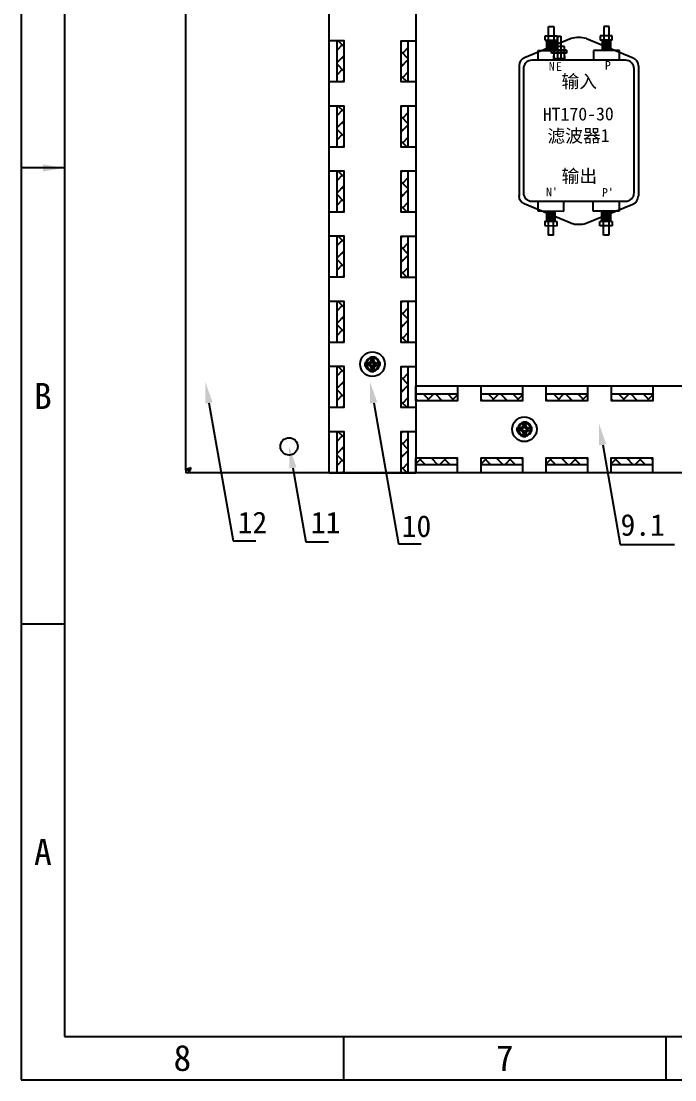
# Model space of a CAD drawing. Header units: millimetres. Extents: x 547 to 2149, y 622 to 1790.
# Drawn here: x 1524.7 to 1599.9, y 1580.2 to 1702.1 of the extents above; entities that cross this region are included whole.
import ezdxf

# ---------------------------------------------------------------- set-up
doc = ezdxf.new("R2010")
doc.units = ezdxf.units.MM
for name, color, linetype in [('中文标注', 3, 'Continuous'), ('仅图框使用', 7, 'Continuous'), ('元器件与线路', 7, 'Continuous'), ('英文数字标注', 3, 'Continuous')]:
    doc.layers.add(name, color=color, linetype=linetype)
doc.styles.get("Standard").update_dxf_attribs({"font": 'txt', "bigfont": 'gbcbig.shx'})
doc.styles.add('宋体', font='')
doc.styles.get('宋体').set_extended_font_data('宋体')
doc.dimstyles.new('ISO-25', dxfattribs={"dimtxt": 2.5, "dimasz": 2.5, "dimexe": 1.25, "dimexo": 0.625, "dimtad": 1, "dimtxsty": 'Standard', "dimcen": 2.5, "dimadec": 0, "dimazin": 0, "dimtfac": 1, "dimtmove": 0, "dimatfit": 3, "dimfxl": 0, "dimarcsym": 0})

msp = doc.modelspace()

# ---------------------------------------------------------------- hatches: boundary and pattern name
at = {"layer": '元器件与线路'}
h = msp.add_hatch(dxfattribs=at)
h.set_pattern_fill('AR-HBONE', color=256, scale=0.25, angle=90, style=0)
h.set_pattern_definition([(135, (1683.9885, 2125.7282), (-1.4142136, -3e-14), [3, -1]), (225, (1683.2814, 2126.4353), (-1.4142136, -3e-14), [3, -1])])
h.paths.add_polyline_path([(1561.05, 1699.85), (1561.05, 1695.09), (1561.84, 1695.09), (1561.84, 1699.85)])
h = msp.add_hatch(dxfattribs=at)
h.set_pattern_fill('AR-HBONE', color=256, scale=0.25, angle=270, style=0)
h.set_pattern_definition([(315, (1446.2778, 1269.1993), (1.4142136, 3e-14), [3, -1]), (45, (1446.9849, 1268.4921), (1.4142136, 3e-14), [3, -1])])
h.paths.add_polyline_path([(1568.43, 1695.08), (1569.22, 1695.08), (1569.22, 1699.83), (1568.43, 1699.83)])
h = msp.add_hatch(color=256, dxfattribs=at)
h.paths.add_polyline_path([(1585.2, 1698.93), (1585.2, 1699.88), (1585.71, 1699.88), (1586.2, 1699.88), (1586.2, 1699.34)])
h.paths.add_polyline_path([(1585.2, 1698.69), (1585.2, 1698.93), (1586.2, 1699.34), (1586.2, 1698.69)])
h = msp.add_hatch(color=256, dxfattribs=at)
h.paths.add_polyline_path([(1592.57, 1698.93), (1592.57, 1699.88), (1592.05, 1699.88), (1591.57, 1699.88), (1591.57, 1699.34)])
h.paths.add_polyline_path([(1592.57, 1698.69), (1592.57, 1698.93), (1591.57, 1699.34), (1591.57, 1698.69)])
h = msp.add_hatch(color=256, dxfattribs=at)
h.paths.add_polyline_path([(1587.24, 1698.73), (1587.24, 1698.38), (1587.46, 1698.38), (1587.46, 1698.73)])
h.paths.add_polyline_path([(1586.82, 1698.69), (1586.82, 1698.38), (1587.2, 1698.38), (1587.2, 1698.69)])
h.paths.add_polyline_path([(1586.82, 1698.38), (1586.82, 1698.69), (1586.45, 1698.69), (1586.45, 1698.38)])
h.paths.add_polyline_path([(1586.45, 1698.38), (1586.45, 1698.69), (1586.03, 1698.69), (1586.03, 1698.38)])
h.paths.add_polyline_path([(1586.03, 1698.38), (1586.03, 1698.69), (1585.75, 1698.69), (1585.74, 1698.38)])
h = msp.add_hatch(color=256, dxfattribs=at)
h.paths.add_polyline_path([(1587.24, 1697.73), (1587, 1697.73), (1587, 1697.59), (1587.24, 1697.59)])
h.paths.add_polyline_path([(1587, 1697.73), (1586.27, 1697.73), (1586.27, 1697.59), (1587, 1697.59)])
h.paths.add_polyline_path([(1586.03, 1697.73), (1586.03, 1697.59), (1586.27, 1697.59), (1586.27, 1697.73)])
h = msp.add_hatch(dxfattribs=at)
h.set_pattern_fill('AR-HBONE', color=256, scale=0.25, angle=90, style=0)
h.set_pattern_definition([(135, (1683.9885, 2118.2282), (-1.4142136, -3e-14), [3, -1]), (225, (1683.2814, 2118.9353), (-1.4142136, -3e-14), [3, -1])])
h.paths.add_polyline_path([(1561.05, 1692.35), (1561.05, 1687.59), (1561.84, 1687.59), (1561.84, 1692.35)])
h = msp.add_hatch(dxfattribs=at)
h.set_pattern_fill('AR-HBONE', color=256, scale=0.25, angle=270, style=0)
h.set_pattern_definition([(315, (1446.2778, 1261.6993), (1.4142136, 3e-14), [3, -1]), (45, (1446.9849, 1260.9921), (1.4142136, 3e-14), [3, -1])])
h.paths.add_polyline_path([(1568.43, 1687.58), (1569.22, 1687.58), (1569.22, 1692.33), (1568.43, 1692.33)])
h = msp.add_hatch(dxfattribs=at)
h.set_pattern_fill('AR-HBONE', color=256, scale=0.25, angle=90, style=0)
h.set_pattern_definition([(135, (1683.9885, 2110.7282), (-1.4142136, -3e-14), [3, -1]), (225, (1683.2814, 2111.4353), (-1.4142136, -3e-14), [3, -1])])
h.paths.add_polyline_path([(1561.05, 1684.85), (1561.05, 1680.09), (1561.84, 1680.09), (1561.84, 1684.85)])
h = msp.add_hatch(dxfattribs=at)
h.set_pattern_fill('AR-HBONE', color=256, scale=0.25, angle=270, style=0)
h.set_pattern_definition([(315, (1446.2778, 1254.1993), (1.4142136, 3e-14), [3, -1]), (45, (1446.9849, 1253.4921), (1.4142136, 3e-14), [3, -1])])
h.paths.add_polyline_path([(1568.43, 1680.08), (1569.22, 1680.08), (1569.22, 1684.83), (1568.43, 1684.83)])
h = msp.add_hatch(color=256, dxfattribs=at)
h.paths.add_polyline_path([(1585.17, 1679.99), (1585.17, 1679.04), (1585.69, 1679.04), (1586.17, 1679.03), (1586.17, 1679.58)])
h.paths.add_polyline_path([(1585.17, 1680.23), (1585.17, 1679.99), (1586.17, 1679.58), (1586.17, 1680.23)])
h = msp.add_hatch(color=256, dxfattribs=at)
h.paths.add_polyline_path([(1592.55, 1679.97), (1591.55, 1679.56), (1591.54, 1679.02), (1592.03, 1679.02), (1592.54, 1679.02)])
h.paths.add_polyline_path([(1591.55, 1679.56), (1592.55, 1679.97), (1592.55, 1680.21), (1591.55, 1680.21)])
h = msp.add_hatch(dxfattribs=at)
h.set_pattern_fill('AR-HBONE', color=256, scale=0.25, angle=90, style=0)
h.set_pattern_definition([(135, (1683.9885, 2103.2282), (-1.4142136, -3e-14), [3, -1]), (225, (1683.2814, 2103.9353), (-1.4142136, -3e-14), [3, -1])])
h.paths.add_polyline_path([(1561.05, 1677.35), (1561.05, 1672.59), (1561.84, 1672.59), (1561.84, 1677.35)])
h = msp.add_hatch(dxfattribs=at)
h.set_pattern_fill('AR-HBONE', color=256, scale=0.25, angle=270, style=0)
h.set_pattern_definition([(315, (1446.2778, 1246.6993), (1.4142136, 3e-14), [3, -1]), (45, (1446.9849, 1245.9921), (1.4142136, 3e-14), [3, -1])])
h.paths.add_polyline_path([(1568.43, 1672.58), (1569.22, 1672.58), (1569.22, 1677.33), (1568.43, 1677.33)])
h = msp.add_hatch(dxfattribs=at)
h.set_pattern_fill('AR-HBONE', color=256, scale=0.25, angle=90, style=0)
h.set_pattern_definition([(135, (1683.9885, 2095.7282), (-1.4142136, -3e-14), [3, -1]), (225, (1683.2814, 2096.4353), (-1.4142136, -3e-14), [3, -1])])
h.paths.add_polyline_path([(1561.05, 1669.85), (1561.05, 1665.09), (1561.84, 1665.09), (1561.84, 1669.85)])
h = msp.add_hatch(dxfattribs=at)
h.set_pattern_fill('AR-HBONE', color=256, scale=0.25, angle=270, style=0)
h.set_pattern_definition([(315, (1446.2778, 1239.1993), (1.4142136, 3e-14), [3, -1]), (45, (1446.9849, 1238.4921), (1.4142136, 3e-14), [3, -1])])
h.paths.add_polyline_path([(1568.43, 1665.08), (1569.22, 1665.08), (1569.22, 1669.83), (1568.43, 1669.83)])
h = msp.add_hatch(dxfattribs=at)
h.set_pattern_fill('AR-HBONE', color=256, scale=0.25, angle=90, style=0)
h.set_pattern_definition([(135, (1683.9885, 2088.2282), (-1.4142136, -3e-14), [3, -1]), (225, (1683.2814, 2088.9353), (-1.4142136, -3e-14), [3, -1])])
h.paths.add_polyline_path([(1561.05, 1662.35), (1561.05, 1657.59), (1561.84, 1657.59), (1561.84, 1662.35)])
h = msp.add_hatch(dxfattribs=at)
h.set_pattern_fill('AR-HBONE', color=256, scale=0.25, angle=270, style=0)
h.set_pattern_definition([(315, (1446.2778, 1231.6993), (1.4142136, 3e-14), [3, -1]), (45, (1446.9849, 1230.9921), (1.4142136, 3e-14), [3, -1])])
h.paths.add_polyline_path([(1568.43, 1657.58), (1569.22, 1657.58), (1569.22, 1662.33), (1568.43, 1662.33)])
h = msp.add_hatch(dxfattribs=at)
h.set_pattern_fill('AR-HBONE', color=256, scale=0.25, style=0)
h.set_pattern_definition([(45, (2000.7844, 1536.2299), (1e-16, 1.4142136), [3, -1]), (135, (2001.4915, 1536.937), (1e-16, 1.4142136), [3, -1])])
h.paths.add_polyline_path([(1574.91, 1659.17), (1570.15, 1659.17), (1570.15, 1658.38), (1574.91, 1658.38)])
h = msp.add_hatch(dxfattribs=at)
h.set_pattern_fill('AR-HBONE', color=256, scale=0.25, style=0)
h.set_pattern_definition([(45, (2008.2844, 1536.2299), (1e-16, 1.4142136), [3, -1]), (135, (2008.9915, 1536.937), (1e-16, 1.4142136), [3, -1])])
h.paths.add_polyline_path([(1582.41, 1659.17), (1577.65, 1659.17), (1577.65, 1658.38), (1582.41, 1658.38)])
h = msp.add_hatch(dxfattribs=at)
h.set_pattern_fill('AR-HBONE', color=256, scale=0.25, style=0)
h.set_pattern_definition([(45, (2015.7844, 1536.2299), (1e-16, 1.4142136), [3, -1]), (135, (2016.4915, 1536.937), (1e-16, 1.4142136), [3, -1])])
h.paths.add_polyline_path([(1589.91, 1659.17), (1585.15, 1659.17), (1585.15, 1658.38), (1589.91, 1658.38)])
h = msp.add_hatch(dxfattribs=at)
h.set_pattern_fill('AR-HBONE', color=256, scale=0.25, style=0)
h.set_pattern_definition([(45, (2023.2844, 1536.2299), (1e-16, 1.4142136), [3, -1]), (135, (2023.9915, 1536.937), (1e-16, 1.4142136), [3, -1])])
h.paths.add_polyline_path([(1597.41, 1659.17), (1592.65, 1659.17), (1592.65, 1658.38), (1597.41, 1658.38)])
h = msp.add_hatch(dxfattribs=at)
h.set_pattern_fill('AR-HBONE', color=256, scale=0.25, angle=90, style=0)
h.set_pattern_definition([(135, (1683.9885, 2080.7282), (-1.4142136, -3e-14), [3, -1]), (225, (1683.2814, 2081.4353), (-1.4142136, -3e-14), [3, -1])])
h.paths.add_polyline_path([(1561.05, 1654.85), (1561.05, 1650.09), (1561.84, 1650.09), (1561.84, 1654.85)])
h = msp.add_hatch(dxfattribs=at)
h.set_pattern_fill('AR-HBONE', color=256, scale=0.25, angle=270, style=0)
h.set_pattern_definition([(315, (1446.2778, 1224.1993), (1.4142136, 3e-14), [3, -1]), (45, (1446.9849, 1223.4921), (1.4142136, 3e-14), [3, -1])])
h.paths.add_polyline_path([(1568.43, 1650.08), (1569.22, 1650.08), (1569.22, 1654.83), (1568.43, 1654.83)])
h = msp.add_hatch(dxfattribs=at)
h.set_pattern_fill('AR-HBONE', color=256, scale=0.25, angle=180, style=0)
h.set_pattern_definition([(225, (1144.2555, 1773.9406), (-3e-16, -1.4142136), [3, -1]), (315, (1143.5484, 1773.2335), (-3e-16, -1.4142136), [3, -1])])
h.paths.add_polyline_path([(1570.13, 1651.79), (1570.13, 1651), (1574.89, 1651), (1574.89, 1651.79)])
h = msp.add_hatch(dxfattribs=at)
h.set_pattern_fill('AR-HBONE', color=256, scale=0.25, angle=180, style=0)
h.set_pattern_definition([(225, (1151.7555, 1773.9406), (-3e-16, -1.4142136), [3, -1]), (315, (1151.0484, 1773.2335), (-3e-16, -1.4142136), [3, -1])])
h.paths.add_polyline_path([(1577.63, 1651.79), (1577.63, 1651), (1582.39, 1651), (1582.39, 1651.79)])
h = msp.add_hatch(dxfattribs=at)
h.set_pattern_fill('AR-HBONE', color=256, scale=0.25, angle=180, style=0)
h.set_pattern_definition([(225, (1159.2555, 1773.9406), (-3e-16, -1.4142136), [3, -1]), (315, (1158.5484, 1773.2335), (-3e-16, -1.4142136), [3, -1])])
h.paths.add_polyline_path([(1585.13, 1651.79), (1585.13, 1651), (1589.89, 1651), (1589.89, 1651.79)])
h = msp.add_hatch(dxfattribs=at)
h.set_pattern_fill('AR-HBONE', color=256, scale=0.25, angle=180, style=0)
h.set_pattern_definition([(225, (1166.7555, 1773.9406), (-3e-16, -1.4142136), [3, -1]), (315, (1166.0484, 1773.2335), (-3e-16, -1.4142136), [3, -1])])
h.paths.add_polyline_path([(1592.63, 1651.79), (1592.63, 1651), (1597.39, 1651), (1597.39, 1651.79)])

# ---------------------------------------------------------------- linework, layer by layer
at = {"layer": '仅图框使用'}
for p, q in [((1524.68, 1790.18), (1524.68, 1580.18)), ((1529.68, 1785.18), (1529.68, 1585.18)), ((1524.68, 1632.68), (1529.68, 1632.68)), ((1529.68, 1585.18), (1816.68, 1585.18)), ((1561.8, 1585.18), (1561.8, 1580.18)), ((1598.93, 1585.18), (1598.93, 1580.18)), ((1524.68, 1580.18), (1821.68, 1580.18))]:
    msp.add_line(p, q, dxfattribs=at)
at = {"layer": '元器件与线路'}
for p, q in [((1543.63, 1650.39), (1543.63, 1757.29)), ((1560.13, 1650.09), (1560.13, 1757.59)), ((1570.13, 1757.59), (1570.13, 1650.08)), ((1585.4, 1699.88), (1585.4, 1701.46)), ((1585.4, 1701.46), (1586, 1701.46)), ((1586, 1701.46), (1586, 1699.88)), ((1592.37, 1701.46), (1591.77, 1701.46)), ((1591.77, 1701.46), (1591.77, 1699.88)), ((1592.37, 1699.88), (1592.37, 1701.46)), ((1561.05, 1695.09), (1561.05, 1699.85)), ((1569.22, 1699.83), (1569.22, 1695.08)), ((1588, 1700.08), (1582.63, 1697.87)), ((1585.01, 1699.88), (1585.01, 1700.38)), ((1585.01, 1700.38), (1586.41, 1700.38)), ((1585.01, 1699.88), (1585.71, 1699.88)), ((1585.2, 1698.69), (1585.2, 1699.88)), ((1585.71, 1699.88), (1586.41, 1699.88)), ((1586.2, 1699.88), (1586.2, 1698.69)), ((1586.41, 1700.38), (1586.41, 1699.88)), ((1586.45, 1700.37), (1586.82, 1700.37)), ((1586.45, 1700.37), (1586.45, 1697.59)), ((1586.82, 1700.37), (1586.82, 1697.59)), ((1589.77, 1700.08), (1595.14, 1697.87)), ((1592.75, 1700.38), (1591.35, 1700.38)), ((1591.35, 1700.38), (1591.35, 1699.88)), ((1592.05, 1699.88), (1591.35, 1699.88)), ((1591.57, 1699.88), (1591.57, 1698.69)), ((1592.75, 1699.88), (1592.05, 1699.88)), ((1592.57, 1698.69), (1592.57, 1699.88)), ((1592.75, 1699.88), (1592.75, 1700.38)), ((1584.2, 1697.59), (1584.2, 1698.69)), ((1584.2, 1698.69), (1587.2, 1698.69)), ((1585.74, 1698.38), (1585.75, 1698.73)), ((1587.46, 1698.38), (1585.74, 1698.38)), ((1587.46, 1698.73), (1585.75, 1698.73)), ((1586.03, 1699.18), (1586.03, 1697.59)), ((1587.24, 1699.18), (1586.03, 1699.18)), ((1586.03, 1697.59), (1586.03, 1698.09)), ((1587.2, 1698.69), (1587.2, 1697.59)), ((1587.24, 1697.59), (1587.24, 1699.18)), ((1587.24, 1698.09), (1587.24, 1697.59)), ((1587.46, 1698.73), (1587.46, 1698.38)), ((1590.57, 1698.69), (1590.57, 1697.59)), ((1593.57, 1698.69), (1590.57, 1698.69)), ((1593.57, 1697.59), (1593.57, 1698.69)), ((1582.01, 1696.98), (1582.01, 1681.94)), ((1594.26, 1697.59), (1583.51, 1697.59)), ((1587.24, 1697.73), (1586.03, 1697.73)), ((1587.24, 1697.59), (1586.03, 1697.59)), ((1595.76, 1696.95), (1595.76, 1681.94)), ((1582.51, 1696.59), (1582.51, 1682.34)), ((1595.26, 1682.34), (1595.26, 1696.59)), ((1561.05, 1687.59), (1561.05, 1692.35)), ((1569.22, 1692.33), (1569.22, 1687.58)), ((1561.05, 1680.09), (1561.05, 1684.85)), ((1569.22, 1684.83), (1569.22, 1680.08)), ((1587.97, 1678.83), (1582.61, 1681.05)), ((1583.51, 1681.34), (1594.26, 1681.34)), ((1584.18, 1681.33), (1584.17, 1680.23)), ((1587.17, 1680.22), (1587.18, 1681.32)), ((1589.74, 1678.83), (1595.12, 1681.02)), ((1590.55, 1680.21), (1590.55, 1681.31)), ((1593.55, 1681.31), (1593.55, 1680.21)), ((1584.17, 1680.23), (1587.17, 1680.22)), ((1585.17, 1680.23), (1585.17, 1679.04)), ((1586.17, 1679.03), (1586.17, 1680.23)), ((1593.55, 1680.21), (1590.55, 1680.21)), ((1591.54, 1679.02), (1591.55, 1680.21)), ((1592.55, 1680.21), (1592.54, 1679.02)), ((1584.99, 1679.04), (1585.69, 1679.04)), ((1584.99, 1679.04), (1584.99, 1678.54)), ((1585.37, 1679.04), (1585.37, 1677.45)), ((1585.69, 1679.04), (1586.39, 1679.03)), ((1585.97, 1677.45), (1585.97, 1679.03)), ((1586.39, 1678.53), (1586.39, 1679.03)), ((1592.03, 1679.02), (1591.33, 1679.02)), ((1591.33, 1678.52), (1591.33, 1679.02)), ((1591.74, 1677.44), (1591.74, 1679.02)), ((1592.73, 1679.02), (1592.03, 1679.02)), ((1592.34, 1679.02), (1592.34, 1677.44)), ((1592.73, 1679.02), (1592.73, 1678.52)), ((1561.05, 1672.59), (1561.05, 1677.35)), ((1584.99, 1678.54), (1586.39, 1678.53)), ((1585.97, 1677.45), (1585.37, 1677.45)), ((1592.73, 1678.52), (1591.33, 1678.52)), ((1592.34, 1677.44), (1591.74, 1677.44)), ((1569.22, 1677.33), (1569.22, 1672.58)), ((1561.05, 1665.09), (1561.05, 1669.85)), ((1569.22, 1669.83), (1569.22, 1665.08)), ((1561.05, 1657.59), (1561.05, 1662.35)), ((1565.63, 1662.59), (1565.13, 1662.59)), ((1569.22, 1662.33), (1569.22, 1657.58)), ((1570.13, 1660.09), (1645.13, 1660.09)), ((1570.15, 1659.17), (1574.91, 1659.17)), ((1577.65, 1659.17), (1582.41, 1659.17)), ((1585.15, 1659.17), (1589.91, 1659.17)), ((1592.65, 1659.17), (1597.41, 1659.17)), ((1561.05, 1650.09), (1561.05, 1654.85)), ((1569.22, 1654.83), (1569.22, 1650.08)), ((1574.89, 1651), (1570.13, 1651)), ((1582.39, 1651), (1577.63, 1651)), ((1589.89, 1651), (1585.13, 1651)), ((1597.39, 1651), (1592.63, 1651)), ((1543.93, 1650.39), (1543.63, 1650.39)), ((1543.63, 1650.39), (1543.63, 1650.09)), ((1544.03, 1650.09), (1543.63, 1650.09)), ((1543.93, 1650.39), (1543.93, 1650.09)), ((1654.83, 1650.09), (1543.93, 1650.09)), ((1560.13, 1650.09), (1570.13, 1650.08))]:
    msp.add_line(p, q, dxfattribs=at)
at = {"layer": '元器件与线路', "color": 0, "lineweight": 25}
for p, q in [((1564.22, 1662.76), (1564.91, 1662.63)), ((1564.3, 1662.42), (1564.3, 1662.75)), ((1564.89, 1662.83), (1564.55, 1662.7)), ((1564.89, 1662.83), (1565.02, 1663.17)), ((1565, 1662.72), (1564.89, 1662.83)), ((1564.91, 1662.63), (1565.09, 1662.81)), ((1564.95, 1663.5), (1565.09, 1662.81)), ((1564.97, 1663.42), (1565.3, 1663.42)), ((1565.09, 1662.81), (1565.18, 1662.81)), ((1565.31, 1663.5), (1565.18, 1662.81)), ((1565.36, 1662.63), (1565.18, 1662.81)), ((1565.38, 1662.83), (1565.25, 1663.17)), ((1565.27, 1662.72), (1565.38, 1662.83)), ((1566.05, 1662.76), (1565.36, 1662.63)), ((1565.38, 1662.83), (1565.71, 1662.7)), ((1565.96, 1662.75), (1565.96, 1662.42)), ((1564.22, 1662.41), (1564.91, 1662.54)), ((1564.89, 1662.34), (1564.55, 1662.47)), ((1564.89, 1662.34), (1565, 1662.45)), ((1564.89, 1662.34), (1565.02, 1662)), ((1564.91, 1662.54), (1564.91, 1662.63)), ((1565.09, 1662.36), (1564.91, 1662.54)), ((1564.95, 1661.67), (1565.09, 1662.36)), ((1564.97, 1661.76), (1565.3, 1661.76)), ((1565.18, 1662.36), (1565.09, 1662.36)), ((1565.36, 1662.54), (1565.18, 1662.36)), ((1565.31, 1661.67), (1565.18, 1662.36)), ((1565.38, 1662.34), (1565.25, 1662)), ((1565.27, 1662.45), (1565.38, 1662.34)), ((1565.36, 1662.63), (1565.36, 1662.54)), ((1566.05, 1662.41), (1565.36, 1662.54)), ((1565.38, 1662.34), (1565.71, 1662.47)), ((1582.39, 1655.33), (1582.52, 1655.67)), ((1582.45, 1656), (1582.59, 1655.31)), ((1582.47, 1655.92), (1582.8, 1655.92)), ((1582.81, 1656), (1582.68, 1655.31)), ((1582.88, 1655.33), (1582.75, 1655.67)), ((1581.72, 1655.26), (1582.41, 1655.13)), ((1581.72, 1654.91), (1582.41, 1655.04)), ((1581.8, 1654.92), (1581.8, 1655.25)), ((1582.39, 1655.33), (1582.05, 1655.2)), ((1582.39, 1654.84), (1582.05, 1654.97)), ((1582.5, 1655.22), (1582.39, 1655.33)), ((1582.39, 1654.84), (1582.5, 1654.95)), ((1582.39, 1654.84), (1582.52, 1654.5)), ((1582.41, 1655.13), (1582.59, 1655.31)), ((1582.41, 1655.04), (1582.41, 1655.13)), ((1582.59, 1654.86), (1582.41, 1655.04)), ((1582.45, 1654.17), (1582.59, 1654.86)), ((1582.47, 1654.26), (1582.8, 1654.26)), ((1582.59, 1655.31), (1582.68, 1655.31)), ((1582.68, 1654.86), (1582.59, 1654.86)), ((1582.86, 1655.13), (1582.68, 1655.31)), ((1582.86, 1655.04), (1582.68, 1654.86)), ((1582.81, 1654.17), (1582.68, 1654.86)), ((1582.88, 1654.84), (1582.75, 1654.5)), ((1582.77, 1655.22), (1582.88, 1655.33)), ((1582.77, 1654.95), (1582.88, 1654.84)), ((1583.55, 1655.26), (1582.86, 1655.13)), ((1582.86, 1655.13), (1582.86, 1655.04)), ((1583.55, 1654.91), (1582.86, 1655.04)), ((1582.88, 1655.33), (1583.21, 1655.2)), ((1582.88, 1654.84), (1583.21, 1654.97)), ((1583.46, 1655.25), (1583.46, 1654.92))]:
    msp.add_line(p, q, dxfattribs=at)
at = {"layer": '元器件与线路'}
for points in [[(1560.13, 1695.09), (1560.13, 1699.85), (1561.84, 1699.85), (1561.84, 1695.09)], [(1570.13, 1699.83), (1570.13, 1695.08), (1568.43, 1695.08), (1568.43, 1699.83)], [(1560.13, 1687.59), (1560.13, 1692.35), (1561.84, 1692.35), (1561.84, 1687.59)], [(1570.13, 1692.33), (1570.13, 1687.58), (1568.43, 1687.58), (1568.43, 1692.33)], [(1560.13, 1680.09), (1560.13, 1684.85), (1561.84, 1684.85), (1561.84, 1680.09)], [(1570.13, 1684.83), (1570.13, 1680.08), (1568.43, 1680.08), (1568.43, 1684.83)], [(1560.13, 1672.59), (1560.13, 1677.35), (1561.84, 1677.35), (1561.84, 1672.59)], [(1570.13, 1677.33), (1570.13, 1672.58), (1568.43, 1672.58), (1568.43, 1677.33)], [(1560.13, 1665.09), (1560.13, 1669.85), (1561.84, 1669.85), (1561.84, 1665.09)], [(1570.13, 1669.83), (1570.13, 1665.08), (1568.43, 1665.08), (1568.43, 1669.83)], [(1560.13, 1657.59), (1560.13, 1662.35), (1561.84, 1662.35), (1561.84, 1657.59)], [(1570.13, 1662.33), (1570.13, 1657.58), (1568.43, 1657.58), (1568.43, 1662.33)], [(1570.13, 1660.09), (1574.91, 1660.09), (1574.91, 1658.38), (1570.13, 1658.38)], [(1577.65, 1660.09), (1582.41, 1660.09), (1582.41, 1658.38), (1577.65, 1658.38)], [(1585.15, 1660.09), (1589.91, 1660.09), (1589.91, 1658.38), (1585.15, 1658.38)], [(1592.65, 1660.09), (1597.41, 1660.09), (1597.41, 1658.38), (1592.65, 1658.38)], [(1560.13, 1650.09), (1560.13, 1654.85), (1561.84, 1654.85), (1561.84, 1650.09)], [(1570.13, 1654.83), (1570.13, 1650.08), (1568.43, 1650.08), (1568.43, 1654.83)], [(1574.89, 1650.09), (1570.13, 1650.09), (1570.13, 1651.79), (1574.89, 1651.79)], [(1582.39, 1650.09), (1577.63, 1650.09), (1577.63, 1651.79), (1582.39, 1651.79)], [(1589.89, 1650.09), (1585.13, 1650.09), (1585.13, 1651.79), (1589.89, 1651.79)], [(1597.39, 1650.09), (1592.63, 1650.09), (1592.63, 1651.79), (1597.39, 1651.79)]]:
    msp.add_lwpolyline(points, close=True, dxfattribs=at)
for points in [[(1543.63, 1650.39), (1543.64, 1650.42), (1543.68, 1650.46), (1543.73, 1650.5), (1543.81, 1650.54), (1543.9, 1650.57), (1544, 1650.61), (1544.12, 1650.65), (1544.23, 1650.69)], [(1543.93, 1650.39), (1543.94, 1650.43), (1543.96, 1650.47), (1544, 1650.51), (1544.05, 1650.56), (1544.1, 1650.6), (1544.17, 1650.64), (1544.23, 1650.69)], [(1543.93, 1650.39), (1543.98, 1650.39), (1544.02, 1650.42), (1544.06, 1650.45), (1544.1, 1650.5), (1544.15, 1650.56), (1544.19, 1650.62), (1544.23, 1650.69)], [(1543.93, 1650.09), (1543.97, 1650.1), (1544.01, 1650.13), (1544.05, 1650.19), (1544.08, 1650.26), (1544.12, 1650.35), (1544.16, 1650.46), (1544.2, 1650.57), (1544.23, 1650.69)]]:
    msp.add_lwpolyline(points, dxfattribs=at)
at = {"layer": '元器件与线路', "color": 0, "lineweight": 25}
for centre in [(1565.13, 1662.59), (1582.63, 1655.09)]:
    msp.add_circle(centre, 1.42, dxfattribs=at)
at = {"layer": '元器件与线路', "color": 0}
for centre in [(1565.13, 1662.59), (1565.17, 1662.6), (1582.63, 1655.09), (1582.67, 1655.1)]:
    msp.add_circle(centre, 0.729, dxfattribs=at)
at = {"layer": '元器件与线路'}
msp.add_circle((1555.53, 1653.11), 1, dxfattribs=at)
for centre, radius, start, end in [((1588.88, 1697.21), 3, 72.8241, 107.1759), ((1583.01, 1696.95), 1, 112.3371, 180), ((1583.51, 1696.59), 1, 90, 180), ((1594.26, 1696.59), 1, 0, 90), ((1594.76, 1696.95), 1, 0, 67.6629), ((1583.51, 1682.34), 1, 180, 270), ((1594.26, 1682.34), 1, 270, 0), ((1582.99, 1681.97), 1, 179.8552, 247.5181), ((1594.74, 1681.94), 1, 292.1923, 359.8552), ((1588.86, 1681.69), 3, 252.6793, 287.0311)]:
    msp.add_arc(centre, radius, start, end, dxfattribs=at)
at = {"layer": '元器件与线路', "color": 0}
for centre, start, end in [((1565.13, 1662.59), 164.9785, 104.9785), ((1565.17, 1662.6), 345, 285), ((1582.63, 1655.09), 164.9785, 104.9785), ((1582.67, 1655.1), 345, 285)]:
    msp.add_arc(centre, 0.81, start, end, dxfattribs=at)
at = {"layer": '英文数字标注'}
for p, q in [((1546.3, 1658.12), (1549.1, 1642.24)), ((1565.27, 1658.12), (1568.13, 1641.89)), ((1591.64, 1653.3), (1593.67, 1641.81)), ((1555.97, 1650.65), (1557.47, 1642.13)), ((1549.1, 1642.24), (1551.71, 1642.24)), ((1557.47, 1642.13), (1560.08, 1642.13)), ((1568.13, 1641.89), (1570.75, 1641.89)), ((1593.67, 1641.81), (1599.91, 1641.81))]:
    msp.add_line(p, q, dxfattribs=at)
for points in [[(1545.89, 1658.04), (1545.87, 1660.58), (1546.71, 1658.19)], [(1564.86, 1658.04), (1564.84, 1660.58), (1565.68, 1658.19)], [(1591.23, 1653.23), (1591.21, 1655.76), (1592.05, 1653.37)], [(1555.56, 1650.58), (1555.53, 1653.11), (1556.38, 1650.72)]]:
    msp.add_solid(points, dxfattribs=at)

# ---------------------------------------------------------------- texts
at = {"layer": '中文标注', "attachment_point": 5, "rotation": 359.8661, "style": '宋体'}
for s, insert, char_height, width in [('\\pt0.00898;N', (1585.78, 1696.88), 1, 2.4712), ('\\pt0.00898;E', (1586.6, 1696.86), 1, 0.5132), ('\\pt0.00898;P', (1592.24, 1696.99), 1, 2.4712), ("\\pt0.02694;{\\H0.3333x;N\\H1x;'}", (1585.8, 1682.41), 3, 2.4712), ("\\pt0.02694;{\\H0.3333x;P'}", (1592.24, 1682.36), 3, 2.4712)]:
    msp.add_mtext(s, dxfattribs=dict(at, insert=insert, char_height=char_height, width=width))
at = {"layer": '中文标注', "char_height": 1.5}
for s, insert, width, attachment_point, rotation in [('{\\fSimSun|b0|i0|c134|p2;输入}', (1586.9, 1695.9), 5.0069, 1, 359.8661), ('{\\fSimSun|b0|i0|c134|p2;HT170-30\\P滤波器1}', (1588.86, 1687.96), 7.6192, 8, 0.4886), ('{\\fSimSun|b0|i0|c134|p2;输出}', (1586.91, 1685), 4.1191, 1, 359.8661)]:
    msp.add_mtext(s, dxfattribs=dict(at, insert=insert, width=width, attachment_point=attachment_point, rotation=rotation))
at = {"layer": '仅图框使用', "char_height": 3, "attachment_point": 5}
for s, insert, width in [('{\\fSimSun|b0|i0|c134|p2;B}', (1527.18, 1658.93), 5), ('{\\fSimSun|b0|i0|c134|p2;A}', (1527.18, 1606.43), 5), ('{\\fSimSun|b0|i0|c134|p2;8}', (1543.24, 1582.68), 37.125), ('{\\fSimSun|b0|i0|c134|p2;7}', (1580.37, 1582.68), 37.125)]:
    msp.add_mtext(s, dxfattribs=dict(at, insert=insert, width=width))
at = {"layer": '英文数字标注', "char_height": 2.5, "width": 4.867, "attachment_point": 4}
for s, insert in [('\\A1;{\\fSimSun|b0|i0|c134|p2;12}', (1549.61, 1644.36)), ('\\A1;{\\fSimSun|b0|i0|c134|p2;11}', (1558.04, 1644.36)), ('\\A1;{\\fSimSun|b0|i0|c134|p2;10}', (1568.5, 1643.92)), ('\\A1;{\\fSimSun|b0|i0|c134|p2;9.1}', (1593.7, 1644.06))]:
    msp.add_mtext(s, dxfattribs=dict(at, insert=insert))

# ---------------------------------------------------------------- leaders
at = {"layer": '仅图框使用'}
msp.add_leader([(1529.68, 1685.18), (1524.68, 1685.18)], dimstyle='ISO-25', override={"dimgap": 0.625, "dimtad": 0}, dxfattribs=at)

doc.saveas('drawing.dxf')
